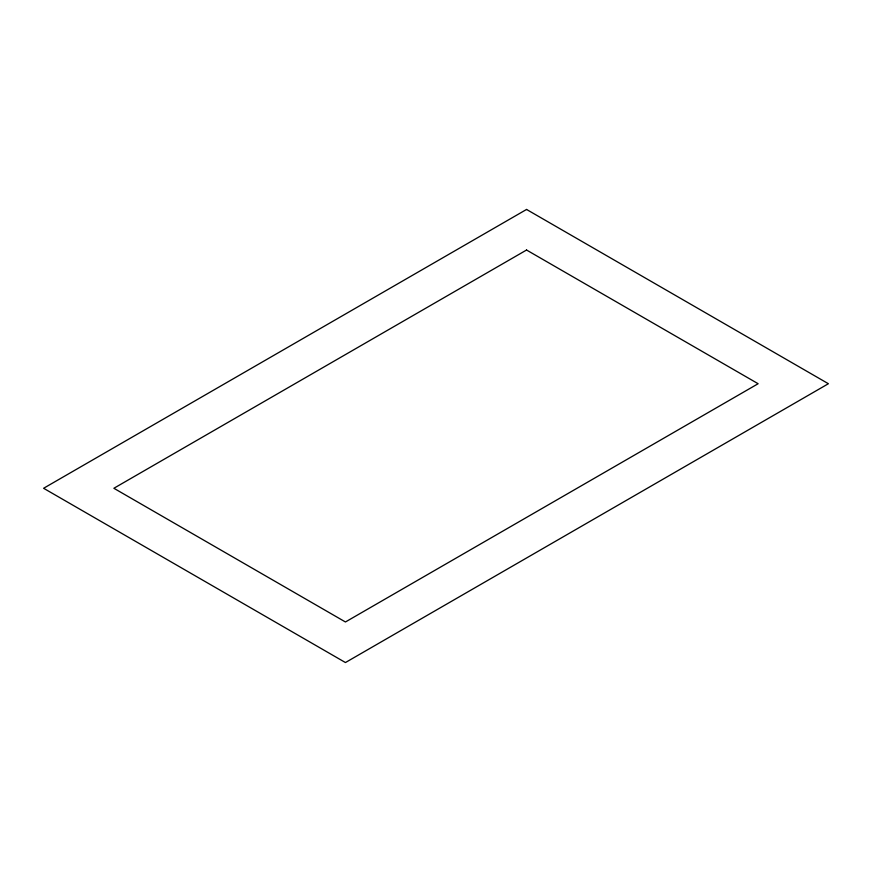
<?xml version="1.0" encoding="UTF-8"?>
<svg xmlns="http://www.w3.org/2000/svg" width="872" height="872" viewBox="0 0 872 872"><rect width="100%" height="100%" fill="white"/><g stroke="black" fill="none" stroke-linecap="round" stroke-linejoin="round"><path stroke-width="1.31" d="M526.557 209.454L43.6 488.276L345.443 662.546L828.4 383.724L526.557 209.454M526.557 250.024L113.872 488.276L345.443 621.976L758.128 383.724L526.557 250.024"/></g></svg>
